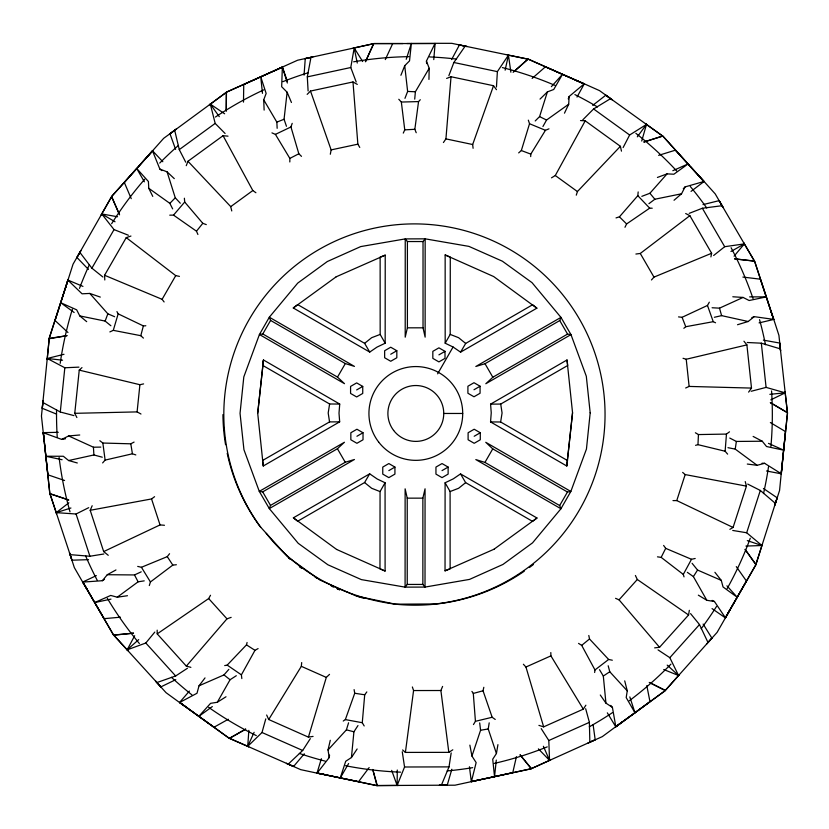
<?xml version="1.0" encoding="UTF-8"?>
<svg xmlns="http://www.w3.org/2000/svg" width="829" height="829" viewBox="0 0 829 829"><rect width="100%" height="100%" fill="white"/><g stroke="black" fill="none" stroke-linecap="round" stroke-linejoin="round"><path stroke-width="1.24" d="M385.07 482.758L380.065 491.566L379.972 568.87L385.102 571.026L385.07 482.758L377.195 478.986L369.682 473.825L293.383 517.814L297.632 521.244L364.573 482.551L369.682 473.825M385.164 343.216L385.226 255.145L380.138 257.104L380.169 334.429L385.164 343.216L376.946 347.144L369.734 352.076L293.279 307.973L297.704 304.606L364.615 343.33L369.734 352.076M445.1 482.768L450.095 491.545L450.126 568.87L445.038 570.839L445.1 482.768L453.318 478.841L460.53 473.908L536.974 518.011L532.55 521.379L465.649 482.644L460.53 473.908M445.183 343.216L450.199 334.408L450.282 257.104L445.152 254.959L445.183 343.216L453.069 346.999L460.572 352.149L536.871 308.17L532.632 304.74L465.68 343.434L460.572 352.149M226.234 110.962L226.327 92.371L169.966 133.77L175.603 149.365M397.267 770.027L397.143 785.436L398.272 785.436L377.008 785.591L317.155 773.011L329.206 757.592L329.559 755.053M289.818 161.966L289.849 158.401L275.415 134.381L271.953 132.878M226.265 110.91L226.462 92.102L282.357 67.159L287.342 83.014M243.488 102.122L243.747 84.527L282.357 67.159L281.673 86.724L287.124 92.226L291.435 102.485M428.956 79.429L429.184 68.299L426.438 61.056L435.018 43.471L373.858 43.605L353.081 48.186L354.19 47.947L362.677 61.533M530.695 156.588L530.788 154.111L545.441 130.308L548.964 128.837M695.583 445.328L697.966 444.655L698.443 434.572L695.376 432.759M564.476 113.179L568.694 104.226L569.129 96.496L584.124 83.916L528.125 59.139L507.358 54.901L508.457 55.128L510.861 72.216M496.457 87.024L497.379 71.626L508.457 55.128L505.13 70.175M248.855 730.349L247.736 746.328L248.773 746.794L229.281 738.287L179.717 702.443L196.991 693.262L199.033 685.79L205.012 677.904M304.056 75.149L305.259 58.6L312.906 56.921L297.652 60.206L226.472 92.195L209.416 104.796L210.338 104.133L224.638 113.78M339.724 404.055L329.61 403.982L262.627 365.351L263.477 359.973L339.724 404.055L339.009 413.132L339.672 421.847L263.259 466.002L262.555 460.489L329.548 421.909L339.672 421.847M727.624 454.137L725.126 451.235L726.463 434.075L729.489 431.826M567.461 461.701L566.787 466.012L490.54 421.92L491.245 412.842L490.581 404.137L567.005 359.973L567.71 365.496L500.716 404.065L490.581 404.137M443.422 142.526L445.929 138.889L451.028 76.745L493.524 85.719L496.478 89.698M433.764 59.615L435.132 43.315L451.826 43.336L467.1 46.538L459.421 44.963L451.598 59.584M364.19 725.955L362.273 722.712L364.708 694.795L366.832 691.925M414.718 99.138L415.381 91.76L429.184 68.299M313.072 736.411L308.409 737.136L268.71 719.52L301.331 666.329L301.694 662.568M616.03 217.913L619.429 216.835L637.822 195.685L638.175 191.934M317.155 773.011L340.263 777.975L345.714 761.26L351.423 757.561L353.921 731.779L357.973 725.562M56.455 414.075L42.279 408.303L49.222 338.719L66.921 335.704M762.048 463.224L764.607 463.318L781.208 473.691L782.058 465.1L779.581 490.416L774.794 505.275L777.167 497.804L763.436 488.499M42.279 408.303L42.859 402.479L60.289 412.003L73.936 415.598M43.046 400.5L41.45 416.034L49.875 493.607L56.59 513.721L56.237 512.643L68.869 502.788M60.289 412.003L64.828 367.765L47.263 358.47L47.139 359.589L49.212 338.429L67.978 280.212L82.061 293.808L89.791 293.435L100.309 297.093M590.207 412.655L586.445 449.069L570.839 491.462L560.932 508.757L532.529 542.871L502.954 564.445L469.546 579.398L425.018 587.077L405.091 587.139L361.351 579.606L327.88 564.777L298.222 543.316L269.311 508.591L259.29 491.379L243.944 449.722L240.047 413.319L243.809 376.915L259.425 334.512L269.321 317.217L297.725 283.103L327.3 261.539L360.708 246.586L405.236 238.907L425.163 238.835L468.913 246.379L502.374 261.197L532.031 282.658L560.943 317.383L570.974 334.605L586.31 376.262L590.186 412.852M782.182 463.857L787.467 412.78L785.084 391.713L785.198 392.832L770.804 399.858M76.89 417.536L74.755 413.329L79.242 370.128L81.978 367.61M140.982 414.023L137.096 411.899L139.904 384.718L143.604 383.9M496.291 760.089L494.54 776.711L471.411 781.581L476.147 762.587L471.95 756.069L469.867 745.136M257.715 413.288L263.477 359.973L257.695 413.184L263.259 466.002M572.549 412.687L566.787 466.012L572.559 412.801L567.005 359.973M781.208 473.691L787.55 412.821L770.286 402.604L787.384 412.573L779.716 343.051L763.385 340.139M286.451 126.277L284.057 119.262L287.124 92.226M594.652 672.485L594.973 669.956L581.689 645.366L578.549 643.387M452.8 749.799L448.831 752.359L405.402 752.411L413.567 690.547L412.365 686.972M416.22 132.733L414.842 129.293L418.552 101.584L420.293 99.729M764.607 463.318L757.115 465.297L735.23 449.111L736.359 441.442L729.748 438.054M372.791 769.499L377.299 785.55L441.37 785.208L449.017 766.887L451.173 752.939M329.61 403.982L328.191 412.997L329.548 421.909M567.627 460.623L500.643 421.992L502.073 412.987L500.716 404.065M624.714 680.868L627.252 690.847L626.196 697.572L634.973 712.805L615.812 726.66L612.413 707.386L610.766 705.417M538.415 748.867L549.544 760.39L550.57 759.924L531.358 768.68L494.54 776.711L492.716 759.229L496.426 753.52L488.229 728.96L489.203 722.847M654.63 647.863L659.552 647.294L688.578 614.973L689.324 610.32M496.426 753.52L497.939 744.639M356.19 81.967L350.771 67.522L354.19 47.947L357.268 63.045M330.315 154.246L331.134 149.894L310.512 91.055L352.988 81.957L357.299 84.403M308.098 90.972L307.31 76.879L310.979 57.356L373.589 43.709L365.423 61.781L373.817 43.522L402.977 43.554M710.899 256.907L711.634 253.259L689.873 215.675L685.676 213.519M495.245 719.458L492.167 717.272L483.038 690.775L483.815 687.293M516.415 756.68L512.778 772.618L454.997 785.198L439.391 785.239L447.225 785.187L451.836 769.25M407.402 327.828L405.205 337.175L405.236 238.907L407.402 241.54L407.402 327.828L423.028 327.818L425.132 337.144L425.163 238.835L423.028 241.54L423.028 327.818M329.206 757.592L328.025 749.934L330.284 740.297M422.863 498.146L425.059 488.809L425.018 587.077L422.863 584.435L422.863 498.146L407.236 498.156L405.122 488.841L405.091 587.139L407.236 584.435L407.236 498.156M224.7 665.583L227.198 665.107L246.482 644.869L247.083 642.475M143.427 338.097L140.795 335.693L143.365 325.921L145.831 325.756M254.12 732.308L247.736 746.328L262.005 732.504L265.777 718.878M641.719 141.023L646.475 124.443L645.563 123.78L662.806 136.101L688.858 164.961M109.863 331.911L113.283 330.346L118.164 313.839L116.941 311.6M65.356 288.44L67.874 280.057L82.952 286.399M308.409 737.136L326.315 677.407L329.527 674.371M321.372 758.68L317.01 773.136L300.689 769.644L286.409 763.333L293.59 766.473L304.284 753.789M518.664 152.899L521.337 150.536L529.534 123.728L528.332 120.164M328.025 749.934L346.398 729.862L348.584 722.774M149.303 585.554L150.432 581.958L172.815 565.088L176.37 564.746M576.279 195.157L577.419 191.551L620.393 146.308L585.212 120.827L580.507 120.568M535.213 120.961L539.586 116.599L547.389 91.905L553.751 89.47L562.549 74.247L551.368 86.672M67.874 280.057L49.118 338.429L66.921 335.652M777.167 497.804L755.903 564.425L745.053 549.337L755.944 564.725L725.396 617.75L714.453 601.522L712.152 600.403M672.982 500.612L676.765 500.571L685.168 474.571L682.65 472.406M729.872 529.348L733.074 527.462L746.442 486.136L745.23 481.576M706.691 643.998L717.106 632.372L755.893 564.653L762.276 544.435L761.934 545.513L746.68 532.767L760.317 490.447L747.717 484.084M406.21 59.305L411.381 43.419L409.526 60.89L404.718 65.709L400.904 75.284M471.95 756.069L480.571 730.256L479.69 722.898M301.487 156.36L298.834 153.769L290.948 126.951L292.202 123.345M473.1 148.287L472.675 144.526L493.524 85.719M343.247 721.043L345.351 719.593L354.729 693.262L354.097 689.604M568.259 98.9L569.129 96.496M110.899 325.766L105.138 321.082L107.843 313.808L89.791 293.435M270.513 505.41L269.311 508.591L354.429 459.494L345.247 462.261L270.513 505.41L262.7 491.877L259.29 491.379L344.439 442.251L337.424 448.738L262.7 491.877M559.741 320.564L560.943 317.383L475.825 366.48L485.017 363.713L559.741 320.564L567.554 334.097L570.974 334.605L485.815 383.734L492.84 377.236L567.554 334.097M448.852 75.688L453.867 62.496L465.152 46.155M264.13 110.102L263.715 99.812L266.15 93.449L260.731 76.734L262.472 93.345M186.256 165.676L187.965 161.272L223.063 135.697L228.006 136.163M404.956 98.361L407.63 91.439L404.718 65.709M402.262 751.748L404.552 767.001L397.143 785.436L391.671 770.379M448.831 752.359L440.893 690.516L442.593 686.422M108.247 555.306L103.677 551.586L90.195 510.291L92.174 505.742M403.277 133.106L404.759 129.863L401.34 102.05L398.79 99.273M385.288 59.595L392.687 43.626M624.973 227.281L626.61 223.944L649.677 208.162L652.226 208.214M657.48 556.839L661.159 557.368L665.697 548.352L663.625 545.441M674.039 200.266L681.531 193.789L685.075 186.908L703.894 181.51L662.899 136.07L643.76 142.06L662.599 136.018L605.812 95.211L592.714 105.387M623.128 147.552L629.636 135.003L646.475 124.443L637.314 136.837M134.681 635.698L127.158 649.843L127.915 650.682L113.563 634.983L82.859 582.082L102.381 580.714L104.506 579.284M684.029 576.87L683.293 574.424L691.5 559.295L695.179 558.477M551.503 177.831L555.285 175.52L585.212 120.827M729.665 610.248L725.468 617.926L712.038 608.59M577.015 97.055L584.29 83.822L599.533 90.63L612.175 99.77L605.812 95.211M241.83 678.588L241.394 674.847L254.98 650.33L258.088 648.579M542.933 126.516L546.549 120.039L568.694 104.226M190.877 667.355L186.328 666.122L157.209 633.874L208.659 598.559L210.514 595.263M678.536 316.896L682.08 317.31L707.479 305.455L709.323 302.181M179.717 702.443L198.805 716.38L210.587 703.334L217.302 702.267L230.068 679.739L236.306 675.708M88.434 269.425L76.942 257.467L80.817 250.659L73.045 264.192L55.046 320.512L67.957 332.491M76.942 257.467L111.594 196.722L119.065 213.737M102.9 277.01L91.895 268.171L114.029 229.602L101.77 213.965L101.2 214.949L111.656 196.504L136.795 168.515M104.806 279.984L104.568 275.269L126.236 237.622L130.941 236.047M164.111 301.953L162.101 299.321L175.727 275.632L179.437 276.378M337.517 377.102L262.783 333.963L259.425 334.512L344.501 383.682L337.517 377.102L345.32 363.568L354.449 366.397L269.321 317.217L270.596 320.429L345.32 363.568M437.629 373.838L453.069 346.999M484.944 462.406L559.658 505.545L560.932 508.757L475.815 459.577L484.944 462.406L492.747 448.872L485.753 442.303L570.839 491.462L567.471 492.022L492.747 448.872M262.783 333.963L270.596 320.429M348.626 763.509L340.263 777.975L377.029 785.685L372.729 769.509M559.658 505.545L567.471 492.022M725.396 617.75L746.421 581.015L736.287 566.621M473.452 724.567L475.431 721.303L473.297 693.438L471.919 691.376M714.453 601.522L706.805 600.279L693.396 576.601L697.541 570.041L692.101 563.305M245.705 729.147L229.56 738.359L288.233 764.12L302.678 750.483L310.315 738.618M538.912 725.375L543.648 726.867L583.305 709.147L585.885 705.199M351.423 757.561L357.133 748.981M748.618 392.117L751.499 388.086L746.898 344.895L743.945 341.216M369.143 767.571L358.584 781.654L317.01 773.136L325.61 774.752M137.707 566.404L141.427 567.285L167.271 556.642L169.562 553.72M197.903 234.472L196.483 231.198L202.804 223.322L206.286 224.607M102.381 580.714L107.283 574.715L115.956 569.948M138.692 639.625L127.158 649.843L145.811 643.014L154.795 632.092M734.059 256.171L744.359 243.892L743.8 242.918L754.545 261.187L773.602 319.383L754.214 316.657L751.841 317.621M169.758 215.167L173.52 215.125L184.691 202.038L184.38 198.224M138.464 166.65L163.665 138.329L176.276 129.127L169.966 133.77M186.328 666.122L226.97 618.838L231.146 617.367M189.406 691.065L179.541 702.505L166.038 692.671L155.572 681.106L160.857 686.889L175.779 679.656M199.033 685.79L223.985 674.92L228.856 669.345M102.63 462.924L105.117 460.095L132.422 453.795L135.811 454.924M651.48 279.953L653.977 277.114L711.634 253.259M641.822 196.349L649.905 193.261L667.076 173.872L673.873 174.225L688.111 163.914L672.837 170.701M146.785 157.355L152.526 150.899L159.852 169.054L161.873 170.629M703.137 624.05L711.893 638.133L665.366 690.35L650.433 682.951M711.893 638.133L707.997 642.506L699.5 624.558L690.578 613.626M615.812 726.66L665.21 690.588L679.324 674.682L678.568 675.521L669.832 657.677L699.5 624.558M615.574 598.331L619.045 599.833L637.304 579.492L635.408 575.492M152.526 150.899L111.614 196.421L119.573 214.825M683.293 188.743L685.075 186.908M172.65 208.877L169.852 203.354L175.271 197.81L167.075 171.852L159.852 169.054M582.756 119.884L593.605 108.962L610.558 98.63M307.165 94.371L310.512 91.055M540.021 99.107L547.389 91.905M514.021 71.512L527.897 59.149L459.421 44.963M513.141 72.33L528.197 59.077L584.124 83.916M532.135 78.423L545.389 66.848L584.29 83.822L576.217 80.454M683.842 328.305L685.738 326.719L713.241 321.683L715.541 322.771M581.689 645.366L589.512 638.972L588.797 635.48M737.52 324.73L748.183 321.507L754.214 316.657M364.615 343.33L371.651 337.693L380.169 334.429M465.649 482.644L458.603 488.281L450.095 491.545M713.634 255.508L724.691 246.7L744.359 243.892L730.96 251.488M594.973 669.956L608.631 659.469L612.32 660.216M635.895 254.037L640.278 253.467L689.873 215.675M622.766 721.541L602.289 736.639L588.051 743.022L595.191 739.789L593.098 724.619M691.044 191.385L704.07 181.499L715.23 193.913L723.064 207.405L719.106 200.649L703.002 204.628M648.931 203.675L654.858 199.229L681.531 193.789M90.195 510.291L151.552 498.944L154.588 496.685M82.859 582.082L94.63 602.579L110.703 595.44L117.272 597.201L138.101 581.813L144.215 580.86M293.279 307.973L336.253 276.751M185.727 162.183L179.271 149.624L215.177 123.407L210.338 104.133L219.291 116.671M231.757 210.949L230.731 206.639L252.824 190.546L255.902 192.732M212.328 706.567L198.805 716.38L229.26 738.38L245.643 729.147M494.094 549.171L536.974 518.011M612.413 707.386L605.937 703.137L603.315 676.049L609.771 671.749L608.185 665.77M156.909 682.557L175.655 675.977L187.458 668.247M217.302 702.267L226.006 696.764M390.728 354.242L396.822 350.729L396.822 357.755L390.728 361.268L384.646 357.755L384.646 350.729L390.728 347.216L396.822 350.729M356.657 389.931L362.739 386.418L362.739 393.443L356.657 396.956L350.574 393.443L350.574 386.418L356.657 382.905L362.739 386.418M438.914 354.864L445.007 351.351L438.914 347.838L432.831 351.351L432.831 358.377L438.914 361.9L445.007 358.377L445.007 351.351M356.926 436.261L363.019 432.748L363.019 439.774L356.926 443.297L350.843 439.774L350.843 432.748L356.926 429.235L363.019 432.748M473.991 389.744L480.074 386.231L473.991 382.718L467.908 386.231L467.908 393.257L473.991 396.77L480.074 393.257L480.074 386.231M388.842 470.603L394.925 467.079L388.842 463.566L382.76 467.079L382.76 474.115L388.842 477.628L394.925 474.115L394.925 467.079M474.188 436.261L480.281 432.748L474.188 429.235L468.105 432.748L468.105 439.774L474.188 443.297L480.281 439.774L480.281 432.748M442.033 470.603L448.126 467.079L448.126 474.115L442.033 477.628L435.95 474.115L435.95 467.079L442.033 463.566L448.126 467.079M228.327 719.24L214.048 727.199L179.541 702.505L186.732 707.479M99.822 440.717L102.858 443.038L130.795 443.816L134.08 442.085M289.849 158.401L298.834 153.769M88.537 559.658L71.957 560.197L49.999 493.804L68.817 500.022L49.792 493.587L43.336 432.728L61.729 439.422L68.641 435.94L79.739 434.997M70.931 508.001L56.237 512.643L76.071 514.001L88.713 507.669M275.415 134.381L290.948 126.951M274.492 70.724L282.388 66.983L287.362 81.242M103.677 551.586L160.038 524.923L164.453 525.275M96.34 575.627L82.672 582.062L74.341 567.596L69.481 552.767L71.957 560.197M107.283 574.715L134.495 574.943L141.22 571.823M685.676 387.993L689.117 386.428L751.499 388.086M712.101 307.756L719.51 308.16L743.085 297.435L749.147 300.523L766.348 296.886L773.602 319.383M595.191 739.789L531.451 768.566L519.99 754.742L531.265 768.794L471.411 781.581M543.389 746.266L549.544 760.39L548.808 740.525L589.388 722.339L585.678 708.722M523.389 664.247L525.949 667.024L550.902 655.874L550.819 652.558M336.159 276.813L385.226 255.145M445.038 570.839L494.011 549.233M277.155 128.308L276.845 122.122L284.057 119.262M689.2 213.354L702.36 208.245L722.059 205.706L754.38 261.031L734.681 258.855M446.613 78.423L451.028 76.745M657.418 177.447L667.076 173.872M658.63 155.355L675.448 150.163L704.07 181.499L690.536 166.805M473.297 693.438L483.038 690.775M751.157 391.278L766.089 387.392L785.198 392.832L769.861 394.324M63.999 354.294L47.263 358.47L62.569 360.2M475.431 721.303L492.167 717.272M683.044 358.304L686.225 359.247L746.898 344.895M479.846 779.726L471.328 781.747L469.432 766.763M759.074 322.895L773.778 319.445L778.918 335.33L780.586 350.843L779.716 343.051M714.38 317.279L721.603 315.631L748.183 321.507M62.102 459.722L45.761 456.24L63.336 456.261L68.62 460.541L93.905 454.955L102.268 457.204M305.259 58.6L310.979 57.356M307.31 76.879L350.771 67.522M331.134 149.894L357.859 144.173L359.776 147.427M110.982 599.108L94.63 602.579L113.511 635.055L133.479 633.169M61.729 439.422L65.512 438.759M480.571 730.256L488.229 728.96M70.123 554.642L89.915 556.249L103.843 553.99M117.272 597.201L127.469 595.719M133.51 633.19L113.791 635.159L160.857 686.889M120.443 617.19L104.164 618.662L82.672 582.062L87.221 589.533M404.759 129.863L414.842 129.293M64.828 367.765L78.952 367.133M745.924 546.073L761.934 545.513L747.312 540.632M401.34 102.05L418.552 101.584M74.755 413.329L137.096 411.899M58.279 432.313L43.181 432.634L44.289 441.308L43.336 432.728M698.443 434.572L726.463 434.075M68.641 435.94L93.418 447.204L100.827 447.1M736.359 441.442L762.255 441.225L766.535 446.52L783.726 450.188L768.462 443.38M406.842 43.522L435.018 43.471M441.37 785.208L447.225 785.187M413.567 690.547L440.893 690.516M404.552 767.001L449.017 766.887M407.402 241.54L423.028 241.54M749.634 296.886L766.348 296.886L754.639 261.197L734.712 258.886M443.764 413.464L462.717 413.464M407.236 584.435L422.863 584.435M490.54 421.92L500.643 421.992M407.63 91.439L415.381 91.76M747.23 342.501L761.333 343.185L780.358 348.874M732.805 296.772L743.085 297.435M742.888 277.073L760.369 279.176L773.778 319.445L770.887 311.186M747.302 464.053L757.115 465.297M354.729 693.262L364.708 694.795M732.732 530.446L746.68 532.767M117.542 216.752L101.77 213.965L115.044 221.778M345.351 719.593L362.273 722.712M685.168 474.571L746.442 486.136M766.514 470.986L781.343 473.815L785.477 431.577L770.359 422.552M113.283 330.346L140.795 335.693M727.966 447.681L735.23 449.111M74.144 312.502L60.621 302.678L76.672 309.839L79.771 315.911L105.138 321.082M453.867 62.496L497.379 71.626M445.929 138.889L472.675 144.526M79.242 370.128L139.904 384.718M697.966 444.655L725.126 451.235M346.398 729.862L353.921 731.779M68.62 460.541L77.304 462.976M64.579 480.499L47.916 474.81L44.424 442.551M521.337 150.536L530.788 154.111M450.199 334.408L458.592 337.693L465.68 343.434M380.065 491.566L371.661 488.281L364.573 482.551M114.029 229.602L128.391 235.239M663.718 669.521L678.568 675.521L667.2 665.117M529.534 123.728L545.441 130.308M104.568 275.269L162.101 299.321M665.697 548.352L691.5 559.295M107.843 313.808L114.651 316.719M697.541 570.041L721.282 580.383L723.043 586.963L737.261 597.305L726.94 585.844M288.233 764.12L293.59 766.473M262.005 732.504L302.678 750.483M445.152 254.959L493.68 276.554L536.871 308.17M336.678 549.472L385.102 571.026M301.331 666.329L326.315 677.407M676.765 500.571L733.074 527.462M118.164 313.839L143.365 325.921M539.586 116.599L546.549 120.039M649.252 682.433L665.293 690.64L615.812 726.846L607.336 712.847M753.136 436.437L762.255 441.225M698.339 595.16L706.805 600.279M246.482 644.869L254.98 650.33M658.029 649.884L669.832 657.677M227.198 665.107L241.394 674.847M637.304 579.492L688.578 614.973M173.52 215.125L196.483 231.198M687.334 572.331L693.396 576.601M144.37 181.8L136.671 168.432L148.412 181.51L148.774 188.307L169.852 203.354M593.605 108.962L629.636 135.003M555.285 175.52L577.419 191.551M293.383 517.814L336.584 549.42M126.236 237.622L175.727 275.632M661.159 557.368L683.293 574.424M223.985 674.92L230.068 679.739M79.771 315.911L86.703 321.662M760.317 490.447L775.384 503.379M402.614 749.955L405.402 752.411M167.075 171.852L174.287 178.629M619.429 216.835L626.61 223.944M215.177 123.407L225.094 133.479M637.822 195.685L649.677 208.162M187.965 161.272L230.731 206.639M162.826 161.728L152.484 150.723L124.319 182.463L131.241 198.649M589.512 638.972L608.631 659.469M175.271 197.81L180.307 203.24M609.771 671.749L627.252 690.847M698.07 175.137L703.894 181.51M145.811 643.014L175.655 675.977M260.679 527.171A190.608 190.608 0 0 1 330.066 243.581A190.608 190.608 0 0 1 597.377 360.988A190.608 190.608 0 0 1 435.494 603.947L395.402 604.175L356.377 596.072L319.89 580.031L287.539 556.756L259.85 526.26A192.204 192.204 0 0 1 227.208 453.308M266.244 533.327C297.424 573.43 345.424 597.802 395.402 604.175A192.204 192.204 0 0 0 524.28 571.191M208.659 598.559L226.97 618.838M619.045 599.833L659.552 647.294M184.691 202.038L202.804 223.322M649.905 193.261L654.858 199.229M714.899 572.3L721.282 580.383M79.853 252.379L91.895 268.171M600.289 695.013L605.937 703.137M167.271 556.642L172.815 565.088M541.202 728.608L548.808 740.525M141.427 567.285L150.432 581.958M550.902 655.874L583.305 709.147M599.512 669.687L603.315 676.049M263.715 99.812L276.845 122.122M719.106 200.649L722.059 205.706M702.36 208.245L724.691 246.7M640.278 253.467L653.977 277.114M485.017 363.713L492.84 377.236M337.424 448.738L345.247 462.261M223.063 135.697L252.824 190.546M134.495 574.943L138.101 581.813M148.774 188.307L152.764 196.39M266.648 715.012L268.71 719.52M682.08 317.31L685.738 326.719M707.479 305.455L713.241 321.683M151.552 498.944L160.038 524.923M76.071 514.001L89.915 556.249M629.812 696.909L634.973 712.805L649.967 701.645L646.807 685.614M525.949 667.024L543.648 726.867M719.51 308.16L721.603 315.631M174.691 130.308L179.271 149.624M620.393 146.308L621.47 151.147M130.795 443.816L132.422 453.795M102.858 443.038L105.117 460.095M761.333 343.185L766.089 387.392M686.225 359.247L689.117 386.428M352.988 81.957L357.859 144.173M426.438 61.056L426.614 63.605M93.418 447.204L93.905 454.955M589.388 722.339L589.854 742.193M157.178 630.154L157.209 633.874M533.43 564.466A192.204 192.204 0 0 1 529.42 567.523M359.672 597.015A192.204 192.204 0 0 1 357.278 596.279M339.61 589.73A192.204 192.204 0 0 1 337.289 588.725M317.186 578.362A192.204 192.204 0 0 1 315.041 577.067M301.435 567.958A192.204 192.204 0 0 1 299.404 566.445M290.564 559.357A192.204 192.204 0 0 1 288.668 557.72M225.561 444.686A192.204 192.204 0 0 1 222.939 414.604M363.765 598.258A190.608 190.608 0 0 1 361.289 597.564M339.507 589.771A190.608 190.608 0 0 1 337.134 588.745M333.61 587.129A190.608 190.608 0 0 1 331.279 586.02M301.559 568.103A190.608 190.608 0 0 1 299.487 566.559M290.451 559.285A190.608 190.608 0 0 1 288.513 557.606M768.483 466.965A357.91 357.91 0 0 1 763.509 493.556M750.286 538.218A357.91 357.91 0 0 1 727.147 588.621M716.536 606.434A357.91 357.91 0 0 1 701.179 628.703M670.941 664.133A357.91 357.91 0 0 1 629.294 700.764M612.351 712.722A357.91 357.91 0 0 1 589.274 726.815M547.233 746.877A357.91 357.91 0 0 1 494.291 763.405M472.675 767.654A357.91 357.91 0 0 1 447.132 770.929M400.573 772.162A357.91 357.91 0 0 1 345.486 765.727M325.258 761.146A357.91 357.91 0 0 1 299.342 753.416M256.306 735.603A357.91 357.91 0 0 1 208.597 707.324M191.986 694.909A357.91 357.91 0 0 1 171.448 677.303M139.376 643.522A357.91 357.91 0 0 1 107.304 598.289M97.169 580.186A357.91 357.91 0 0 1 85.563 555.751M70.009 511.856A357.91 357.91 0 0 1 59.108 457.473M57.222 436.821A357.91 357.91 0 0 1 56.559 409.785M60.196 363.351A357.91 357.91 0 0 1 72.361 309.238M79.48 288.388A357.91 357.91 0 0 1 89.418 264.627M111.635 223.695A357.91 357.91 0 0 1 144.754 179.209M159.738 163.054A357.91 357.91 0 0 1 178.484 145.396M215.436 117.034A357.91 357.91 0 0 1 263.777 89.864M282.834 81.677A357.91 357.91 0 0 1 308.347 72.693M353.631 61.812A357.91 357.91 0 0 1 408.852 56.652M429.588 56.932A357.91 357.91 0 0 1 456.551 59.097M502.353 67.574A357.91 357.91 0 0 1 554.891 85.325M574.88 94.589A357.91 357.91 0 0 1 597.471 106.951M635.864 133.324A357.91 357.91 0 0 1 676.651 170.909M690.319 186.504A357.91 357.91 0 0 1 706.743 207.996M731.095 247.705A357.91 357.91 0 0 1 753.064 298.627M759.551 319.683A357.91 357.91 0 0 1 765.478 344.74M771.561 390.925A357.91 357.91 0 0 1 770.918 446.375M378.625 442.002A46.89 46.89 0 0 0 459.142 431.401A46.89 46.89 0 0 0 409.702 366.967A46.89 46.89 0 0 0 378.625 442.002M393.661 430.469A27.937 27.937 0 0 0 441.629 424.147A27.937 27.937 0 0 0 412.179 385.765A27.937 27.937 0 0 0 393.661 430.469"/></g></svg>
